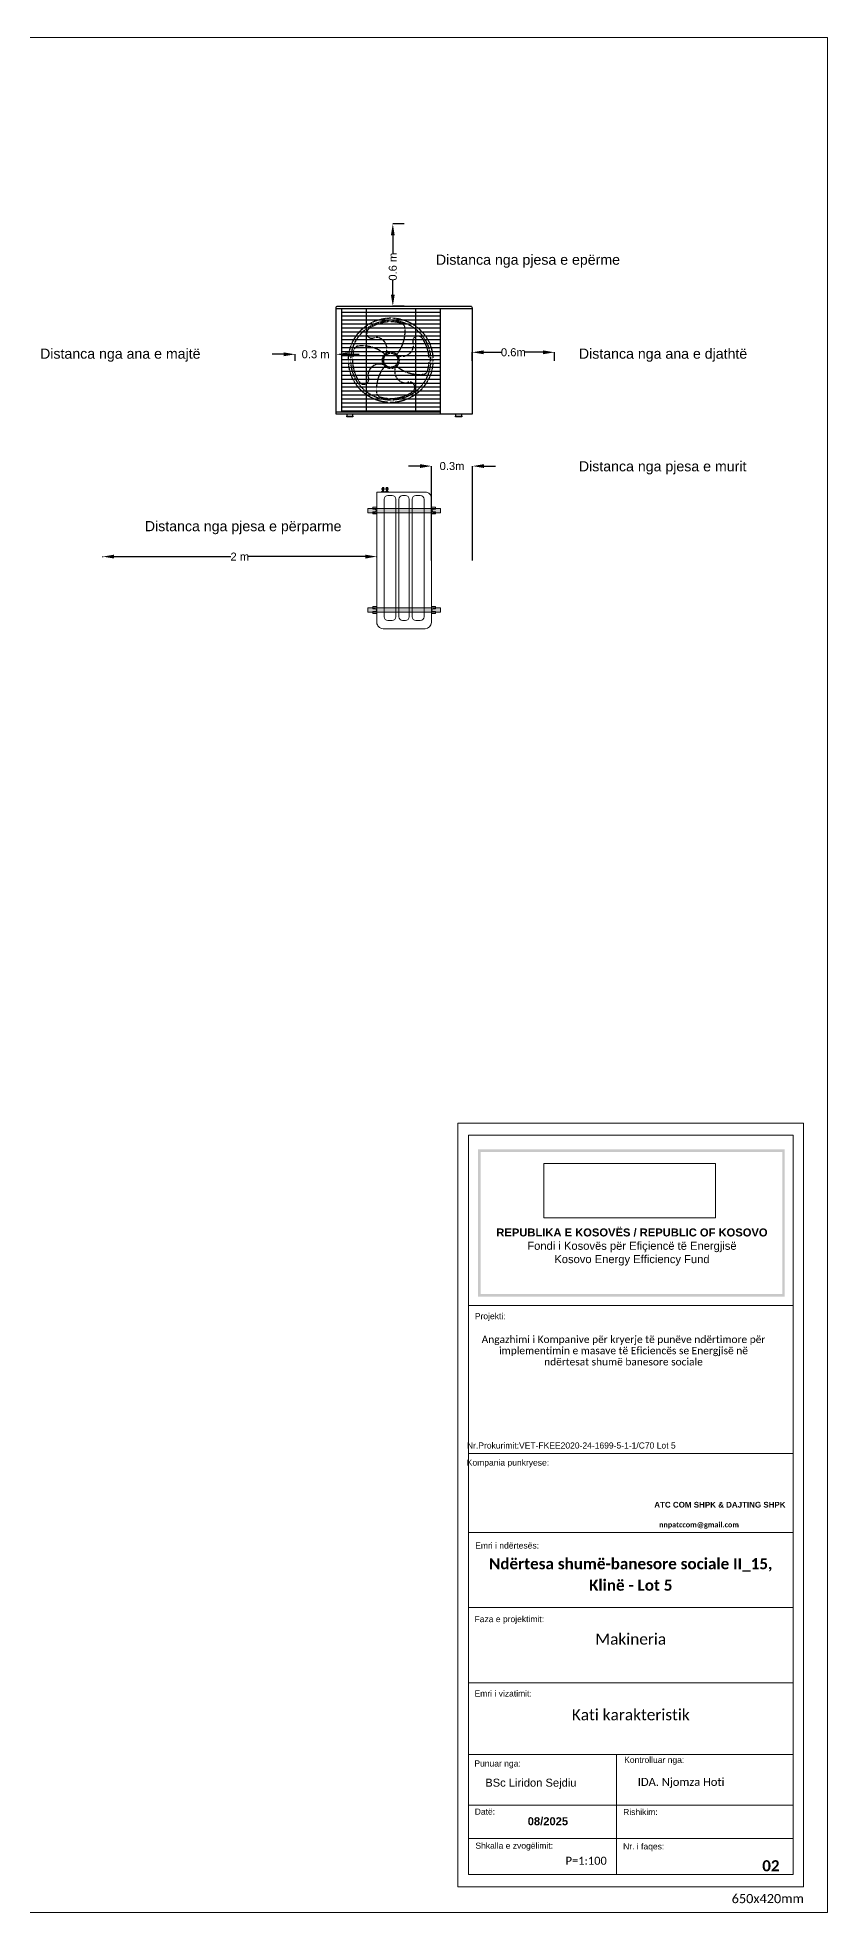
# Model space of a CAD drawing. Header units: millimetres. Extents: x 2773669 to 2919208, y -67651 to -3984.
# Drawn here: x 2837769 to 2855058, y -67651 to -26651 of the extents above; entities that cross this region are included whole.
import ezdxf

# ---------------------------------------------------------------- set-up
doc = ezdxf.new("R2010")
doc.units = ezdxf.units.MM
doc.header["$MEASUREMENT"] = 0
doc.header["$XCLIPFRAME"] = 0
doc.linetypes.add('AC-HIDDEN2', pattern=[0.1875, 0.125, -0.0625])
for name, color, linetype, lineweight in [('Annotation - Text_Pen_No__1', 7, 'Continuous', 0), ('Condensate Pipe', 5, 'Continuous', 5), ('Dimensioning - General_Pen_No__41', 7, 'Continuous', 0), ('Exterior walls_Pen_No__1', 7, 'Continuous', 5), ('Liquid Pipe', 14, 'Continuous', 5), ('Shell - Roof_Pen_No__1', 7, 'Continuous', 0), ('Shell - Roof_Pen_No__21', 7, 'Continuous', 0)]:
    doc.layers.add(name, color=color, linetype=linetype, lineweight=lineweight)
for name, color, linetype, lineweight, true_color in [('Annotation - Text_Pen_No__61', 7, 'Continuous', 0, 0x6a6a6a), ('Exterior walls_Pen_No__119', 7, 'Continuous', 5, 0xdecbcb), ('Shell - Roof_Pen_No__61', 7, 'Continuous', 0, 0x6a6a6a), ('Structural - Bearing_Pen_No__86', 7, 'Continuous', 0, 0x5555ff)]:
    doc.layers.add(name, color=color, linetype=linetype, lineweight=lineweight, true_color=true_color)
doc.layers.add('Drawing & Figure', color=7, linetype='Continuous')
doc.layers.add('PDF2_Text', color=7, linetype='Continuous')
doc.styles.add('GENERATED_STYLE_1', font='arial.ttf')
doc.styles.add('GENERATED_STYLE_2', font='calibrib.ttf')
doc.styles.add('GENERATED_STYLE_3', font='calibri.ttf')
doc.styles.add('GENERATED_STYLE_4', font='arialbd.ttf')
doc.styles.add('GENERATED_STYLE_5', font='calibril.ttf')
doc.styles.add('PDF Arial', font='arial.ttf')
doc.dimstyles.get("Standard").update_dxf_attribs({"dimtxt": 175, "dimasz": 250, "dimexe": 0.18, "dimexo": 0.0625, "dimgap": 0.09, "dimtad": 0, "dimtoh": 1, "dimdec": 4, "dimzin": 0, "dimdsep": 46, "dimtxsty": 'Standard', "dimcen": 0.09, "dimadec": 0, "dimazin": 0, "dimtfac": 1, "dimtdec": 4, "dimtofl": 0, "dimtmove": 0, "dimatfit": 3, "dimfxl": 1, "dimtolj": 1, "dimtzin": 0, "dimarcsym": 0})
picture_1 = doc.add_image_def('image1.png', size_in_pixel=(354, 134))

# ---------------------------------------------------------------- blocks, each defined once
blk = doc.blocks.new('38LF-020DX-F')
h = blk.add_hatch()
h.set_pattern_fill('LINE', color=251, scale=10)
h.set_pattern_definition([(0, (-17078.99, 144.722), (0, 31.75), [])])
h.paths.add_polyline_path([(290, -20), (91, -20), (91, -849), (290, -849)])
h.paths.add_polyline_path([(91, -20), (-108, -20), (-108, -849), (91, -849)])
h.paths.add_polyline_path([(-108, -20), (-307, -20), (-307, -849), (-108, -849)])
h.paths.add_polyline_path([(-307, -20), (-506, -20), (-506, -849), (-307, -849)])
at = {"color": 8}
for p, q in [((-548, -20), (547, -20)), ((-506, -20), (-506, -849)), ((-307, -20), (-307, -849)), ((91, -20), (91, -849)), ((290, -20), (290, -869)), ((-548, -849), (290, -849))]:
    blk.add_line(p, q, dxfattribs=at)
blk.add_lwpolyline([(547, -13), (547, -869), (-548, -869), (-548, -13, -0.414214), (-534, 0), (534, 0, -0.414214)], format="xyb", close=True)
at = {"color": 251, "linetype": 'AC-HIDDEN2', "ltscale": 0.5}
for points in [[(-60, -387, 0.212352), (5, -168, 0.286266), (-23, -138, 0.225455), (-284, -181, 0.992892), (-236, -251, -0.552685), (-146, -380)], [(-61, -482, 0.212352), (158, -547, 0.286266), (189, -520, 0.225455), (146, -259, 0.992892), (76, -306, -0.552685), (-53, -396)], [(-155, -387, 0.212352), (-374, -322, 0.286266), (-404, -349, 0.225455), (-361, -610, 0.992892), (-292, -563, -0.552685), (-163, -473)], [(-155, -482, 0.212352), (-221, -701, 0.286266), (-193, -731, 0.225455), (68, -688, 0.992892), (21, -618, -0.552685), (-69, -489)]]:
    blk.add_lwpolyline(points, format="xyb", dxfattribs=at)
for points in [[(-463, -885), (-413, -885), (-413, -869), (-463, -869)], [(-463, -885), (-413, -885), (-413, -890), (-463, -890)], [(413, -885), (463, -885), (463, -869), (413, -869)], [(413, -885), (463, -885), (463, -890), (413, -890)]]:
    blk.add_lwpolyline(points, close=True)
for radius in [340, 57.1]:
    blk.add_circle((-108, -435), radius, dxfattribs=at)
at = {"color": 9, "linetype": 'AC-HIDDEN2', "ltscale": 0.5}
for radius in [321, 67.1]:
    blk.add_circle((-108, -435), radius, dxfattribs=at)
blk = doc.blocks.new('Nj. J 24 kBtu')
at = {"layer": 'Exterior walls_Pen_No__119', "linetype": 'Continuous', "lineweight": 0, "true_color": 0xeee4e4}
for points in [[(-262, 66), (-293, 66), (-293, -462), (-262, -462)], [(462, 66), (432, 66), (432, -462), (462, -462)]]:
    blk.add_hatch(color=254, dxfattribs=at).paths.add_polyline_path(points)
at = {"color": 3, "lineweight": 13}
for p, q in [((-368, 1), (582, 1)), ((582, 1), (582, -352)), ((-413, -352), (-413, -44)), ((537, -397), (-368, -397))]:
    blk.add_line(p, q, dxfattribs=at)
at = {"color": 3}
for points in [[(-252, 1), (-252, 31), (-268, 31), (-268, 14, -1), (-287, 14), (-287, 31), (-302, 31), (-302, 1)], [(423, 1), (423, 31), (439, 31), (439, 14, 1), (457, 14), (457, 31), (473, 31), (473, 1)], [(582, -34), (586, -34, -0.414214), (589, -37), (589, -50, -0.414214), (586, -53), (582, -53)], [(582, -63), (586, -63, -0.414214), (589, -66), (589, -79, -0.414214), (586, -82), (582, -82)], [(-252, -397), (-252, -427), (-268, -427), (-268, -410, 1), (-287, -410), (-287, -427), (-302, -427), (-302, -397)], [(423, -397), (423, -427), (439, -427), (439, -410, -1), (457, -410), (457, -427), (473, -427), (473, -397)]]:
    blk.add_lwpolyline(points, format="xyb", dxfattribs=at)
for points in [[(-354, -111, 0.414214), (-327, -138), (531, -138, 0.414214), (558, -111), (558, -79, 0.414214), (531, -52), (-327, -52, 0.414214), (-354, -79)], [(608, -39), (614, -39, -0.414214), (617, -42), (617, -46, -0.414214), (614, -49), (608, -49)], [(608, -68), (614, -68, -0.414214), (617, -71), (617, -75, -0.414214), (614, -78), (608, -78)], [(-354, -187, -0.414214), (-327, -160), (531, -160, -0.414214), (558, -187), (558, -208, -0.414214), (531, -235), (-327, -235, -0.414214), (-354, -208)], [(-354, -316), (-354, -284, -0.414214), (-327, -257), (531, -257, -0.414214), (558, -284), (558, -316, -0.414214), (531, -343), (-327, -343, -0.414214)]]:
    blk.add_lwpolyline(points, format="xyb", close=True, dxfattribs=at)
for points in [[(589, -40), (601, -40), (601, -48), (589, -48)], [(589, -69), (601, -69), (601, -77), (589, -77)], [(601, -36), (608, -36), (608, -52), (601, -52)], [(601, -65), (608, -65), (608, -81), (601, -81)]]:
    blk.add_lwpolyline(points, close=True, dxfattribs=at)
at = {"color": 3, "lineweight": 13}
for centre, start, end in [((-368, -44), 90, 180), ((-368, -352), 180, 270), ((537, -352), 270, 0)]:
    blk.add_arc(centre, 45, start, end, dxfattribs=at)
at = {"layer": 'Exterior walls_Pen_No__1', "color": 7, "linetype": 'Continuous', "lineweight": 5, "flags": 128}
for points in [[(-262, 66), (-262, -462), (-293, -462), (-293, 66)], [(462, 66), (462, -462), (432, -462), (432, 66)]]:
    blk.add_lwpolyline(points, close=True, dxfattribs=at)
blk = doc.blocks.new('*D84')
at = {"layer": 'Condensate Pipe', "color": 0, "lineweight": -2, "transparency": 16777216}
for p, q in [((2847282, -33725), (2847282, -33535)), ((2847532, -33535), (2847923, -33535)), ((2848832, -33535), (2848441, -33535)), ((2849082, -33725), (2849082, -33535))]:
    blk.add_line(p, q, dxfattribs=at)
at = {"layer": 'Condensate Pipe', "color": 0, "transparency": 16777216}
for points in [[(2847532, -33493), (2847532, -33577), (2847282, -33535)], [(2848832, -33493), (2848832, -33577), (2849082, -33535)]]:
    blk.add_solid(points, dxfattribs=at)
at = {"layer": 'Defpoints', "color": 0, "transparency": 16777216}
for p in [(2849082, -33535), (2847282, -33725), (2849082, -33725)]:
    blk.add_point(p, dxfattribs=at)
at = {"layer": 'Condensate Pipe', "color": 0, "lineweight": 13, "transparency": 16777216, "insert": (2848182, -33535), "char_height": 175, "width": 258.34, "attachment_point": 5, "style": 'PDF Arial'}
blk.add_mtext('\\A1;0.6m', dxfattribs=at)
blk = doc.blocks.new('*D80')
at = {"layer": 'Condensate Pipe', "color": 0, "lineweight": -2, "transparency": 16777216}
for p, q in [((2845794, -30726), (2845545, -30726)), ((2845545, -30976), (2845545, -31370)), ((2845545, -32276), (2845545, -31956)), ((2845794, -32526), (2845545, -32526))]:
    blk.add_line(p, q, dxfattribs=at)
at = {"layer": 'Condensate Pipe', "color": 0, "transparency": 16777216}
for points in [[(2845503, -30976), (2845586, -30976), (2845545, -30726)], [(2845503, -32276), (2845586, -32276), (2845545, -32526)]]:
    blk.add_solid(points, dxfattribs=at)
at = {"layer": 'Defpoints', "color": 0, "transparency": 16777216}
for p in [(2845794, -30726), (2845545, -32526), (2845794, -32526)]:
    blk.add_point(p, dxfattribs=at)
at = {"layer": 'Condensate Pipe', "color": 0, "lineweight": 13, "transparency": 16777216, "insert": (2845545, -31663), "char_height": 175, "width": 811.79, "attachment_point": 5, "rotation": 90, "style": 'PDF Arial'}
blk.add_mtext('\\A1;0.6 m', dxfattribs=at)
blk = doc.blocks.new('*D81')
at = {"layer": 'Condensate Pipe', "color": 0, "lineweight": -2, "transparency": 16777216}
for p, q in [((2843156, -33579), (2842906, -33579)), ((2843406, -33725), (2843406, -33579)), ((2844306, -33725), (2844306, -33579)), ((2844556, -33579), (2844806, -33579))]:
    blk.add_line(p, q, dxfattribs=at)
at = {"layer": 'Condensate Pipe', "color": 0, "transparency": 16777216}
for points in [[(2843156, -33537), (2843156, -33621), (2843406, -33579)], [(2844556, -33537), (2844556, -33621), (2844306, -33579)]]:
    blk.add_solid(points, dxfattribs=at)
at = {"layer": 'Defpoints', "color": 0, "transparency": 16777216}
for p in [(2843406, -33579), (2843406, -33725), (2844306, -33725)]:
    blk.add_point(p, dxfattribs=at)
at = {"layer": 'Condensate Pipe', "color": 0, "lineweight": 13, "transparency": 16777216, "insert": (2843856, -33579), "char_height": 175, "width": 1539.38, "attachment_point": 5, "style": 'PDF Arial'}
blk.add_mtext('\\A1;0.3 m', dxfattribs=at)
blk = doc.blocks.new('*D82')
at = {"layer": 'Condensate Pipe', "color": 0, "lineweight": -2, "transparency": 16777216}
for p, q in [((2846141, -36023), (2845891, -36023)), ((2846391, -38085), (2846391, -36023)), ((2847291, -38085), (2847291, -36023)), ((2847541, -36023), (2847791, -36023))]:
    blk.add_line(p, q, dxfattribs=at)
at = {"layer": 'Condensate Pipe', "color": 0, "transparency": 16777216}
for points in [[(2846141, -35981), (2846141, -36065), (2846391, -36023)], [(2847541, -35981), (2847541, -36065), (2847291, -36023)]]:
    blk.add_solid(points, dxfattribs=at)
at = {"layer": 'Defpoints', "color": 0, "transparency": 16777216}
for p in [(2847291, -36023), (2846391, -38085), (2847291, -38085)]:
    blk.add_point(p, dxfattribs=at)
at = {"layer": 'Condensate Pipe', "color": 0, "lineweight": 13, "transparency": 16777216, "insert": (2846841, -36023), "char_height": 175, "attachment_point": 5, "style": 'PDF Arial'}
blk.add_mtext('\\A1;0.3m', dxfattribs=at)
blk = doc.blocks.new('*D83')
at = {"layer": 'Condensate Pipe', "color": 0, "lineweight": -2, "transparency": 16777216}
for p, q in [((2839197, -38017), (2839197, -38002)), ((2839447, -38002), (2842004, -38002)), ((2844947, -38002), (2842389, -38002)), ((2845197, -38017), (2845197, -38002))]:
    blk.add_line(p, q, dxfattribs=at)
at = {"layer": 'Condensate Pipe', "color": 0, "transparency": 16777216}
for points in [[(2839447, -37960), (2839447, -38044), (2839197, -38002)], [(2844947, -37960), (2844947, -38044), (2845197, -38002)]]:
    blk.add_solid(points, dxfattribs=at)
at = {"layer": 'Defpoints', "color": 0, "transparency": 16777216}
for p in [(2839197, -38017), (2845197, -38002), (2845197, -38017)]:
    blk.add_point(p, dxfattribs=at)
at = {"layer": 'Condensate Pipe', "color": 0, "lineweight": 13, "transparency": 16777216, "insert": (2842197, -38002), "char_height": 175, "attachment_point": 5, "style": 'PDF Arial'}
blk.add_mtext('\\A1;2 m', dxfattribs=at)

msp = doc.modelspace()

# ---------------------------------------------------------------- hatches: boundary and pattern name
at = {"layer": 'Structural - Bearing_Pen_No__86', "linetype": 'Continuous', "lineweight": 0, "true_color": 0x5555ff}
for points in [[(2847411.18941, -50965.48671), (2848682.42952, -50965.48671), (2848682.42952, -51023.10471), (2847468.80741, -51023.10471), (2847468.80741, -54049.25327), (2847411.18941, -54049.25327)], [(2848021.3267, -51023.10471), (2848021.3267, -50965.48671), (2854123.09386, -50965.48671), (2854123.09386, -54049.25327), (2854065.47586, -54049.25327), (2854065.47586, -51023.10471)], [(2847411.18941, -52998.48605), (2847468.80741, -52998.48605), (2847468.80741, -54126.65003), (2848682.42952, -54126.65003), (2848682.42952, -54184.26803), (2847411.18941, -54184.26803)], [(2848021.3267, -54184.26803), (2848021.3267, -54126.65003), (2854065.47586, -54126.65003), (2854065.47586, -52998.48605), (2854123.09386, -52998.48605), (2854123.09386, -54184.26803)]]:
    msp.add_hatch(color=173, dxfattribs=at).paths.add_polyline_path(points)

# ---------------------------------------------------------------- linework, layer by layer
at = {"layer": 'Shell - Roof_Pen_No__1', "color": 7, "linetype": 'Continuous', "lineweight": 0}
for p, q in [((2846968.56651, -50390.06674), (2854534.53156, -50390.06674)), ((2846968.56651, -57613.37592), (2846968.56651, -50390.06674)), ((2854534.53156, -50390.06674), (2854534.53156, -67090.38246)), ((2847199.03851, -57613.37592), (2847199.03851, -50652.57892)), ((2847199.03851, -50652.57892), (2854304.05956, -50652.57892)), ((2854304.05956, -50652.57892), (2854304.05956, -57613.37592)), ((2854304.05956, -54377.20813), (2847199.03851, -54377.20813)), ((2847199.03851, -66819.91519), (2847199.03851, -54942.57006)), ((2854304.05956, -54942.57006), (2854304.05956, -66819.91519)), ((2854304.05956, -57613.37592), (2847199.03851, -57613.37592)), ((2854304.05956, -57613.37592), (2847199.03851, -57613.37592)), ((2854304.05956, -59341.54122), (2847199.03851, -59341.54122)), ((2854304.05956, -60983.6661), (2847199.03851, -60983.6661)), ((2854304.05956, -62625.79097), (2847199.03851, -62625.79097)), ((2854304.05956, -64198.01633), (2847199.03851, -64198.01633)), ((2850442.87616, -64198.01633), (2850442.87616, -66819.91519)), ((2854304.05956, -65305.04495), (2847199.03851, -65305.04495)), ((2854304.05956, -66032.89849), (2847199.03851, -66032.89849)), ((2854304.05956, -66819.91519), (2847199.03851, -66819.91519)), ((2854534.53156, -67090.38246), (2846968.56651, -67090.38246))]:
    msp.add_line(p, q, dxfattribs=at)
at = {"layer": 'Shell - Roof_Pen_No__21', "color": 7, "linetype": 'Continuous', "lineweight": 0}
for p, q in [((2795057.57868, -26651.28487), (2855057.57868, -26651.28487)), ((2855057.57868, -67651.28487), (2855057.57868, -26651.28487)), ((2795057.57868, -67651.28487), (2855057.57868, -67651.28487))]:
    msp.add_line(p, q, dxfattribs=at)
at = {"layer": 'Shell - Roof_Pen_No__61', "color": 251, "linetype": 'Continuous', "lineweight": 0, "true_color": 0x6a6a6a}
msp.add_line((2846968.56651, -67090.38246), (2846968.56651, -54942.57006), dxfattribs=at)

# ---------------------------------------------------------------- block references
at = {"xscale": 2.717662499999999, "yscale": 2.717662499999999, "zscale": 2.717662499999999}
msp.add_blockref('38LF-020DX-F', (2845793.78774, -32526.06906), dxfattribs=at)
at = {"layer": 'Liquid Pipe', "lineweight": 13, "xscale": 3, "yscale": 3, "zscale": 3, "rotation": 89.99999999999999}
msp.add_blockref('Nj. J 24 kBtu', (2845199.06107, -38339.65255), dxfattribs=at)

# ---------------------------------------------------------------- texts
at = {"layer": 'Annotation - Text_Pen_No__1', "color": 7}
for s, style, p in [('IDA. Njomza Hoti', 'GENERATED_STYLE_3', (2850906.01573, -64883.1801)), ('08/2025', 'GENERATED_STYLE_4', (2848496.92739, -65743.30536))]:
    msp.add_text(s, height=175, dxfattribs=dict(at, style=style)).set_placement(p)
at = {"layer": 'Annotation - Text_Pen_No__1', "color": 7, "linetype": 'Continuous', "lineweight": 0, "attachment_point": 2}
for s, insert, char_height, style in [('\\A1;{\\pqc;\\fArial|b1|i0|c0|p34;REPUBLIKA E KOSOVËS / REPUBLIC OF KOSOVO\\P\\pqc;\\fArial|b0|i0|c0|p34;Fondi i Kosovës për Efiçiencë të Energjisë\\P\\pqc;\\fArial|b0|i0|c0|p34;Kosovo Energy Efficiency Fund\\P\\pqc;\\fArial|b1|i0|c0|p34;\\H1.042194x;}', (2850778.01285, -52693.43194), 175, 'GENERATED_STYLE_4'), ('\\A1;\\pxqc;Makineria', (2850751.54903, -61550.8261), 242.5, 'GENERATED_STYLE_3'), ('\\A1;\\pxqc;Kati karakteristik', (2850751.54903, -63205.36697), 242.5, 'GENERATED_STYLE_3'), ('\\A1;{\\pqc;\\fCalibri|b0|i0|c0|p34;P=1:100}', (2849776.46726, -66431.42538), 175, 'GENERATED_STYLE_3'), ('\\A1;\\pxqc; 02', (2853776.41539, -66508.08792), 242.5, 'GENERATED_STYLE_2')]:
    msp.add_mtext(s, dxfattribs=dict(at, insert=insert, char_height=char_height, style=style))
at = {"layer": 'Annotation - Text_Pen_No__1', "color": 7, "linetype": 'Continuous', "lineweight": 0, "insert": (2850592.81619, -55038.41302), "char_height": 160, "width": 6797.9953653, "attachment_point": 2, "line_spacing_factor": 0.919632, "style": 'GENERATED_STYLE_5'}
msp.add_mtext('\\A1;\\pxqc;Angazhimi i Kompanive për kryerje të punëve ndërtimore për implementimin e masave të Eficiencës se Energjisë në\\Pndërtesat shumë banesore sociale', dxfattribs=at)
at = {"layer": 'Annotation - Text_Pen_No__1', "color": 7, "linetype": 'Continuous', "lineweight": 5, "attachment_point": 2}
for s, insert, char_height, style in [('\\A1;\\pxqc;ATC COM SHPK & DAJTING SHPK ', (2852702.9083, -58672.16825), 125, 'GENERATED_STYLE_4'), ('\\A1;\\pxqc;BSc Liridon Sejdiu', (2848566.50822, -64724.8206), 175, 'GENERATED_STYLE_1')]:
    msp.add_mtext(s, dxfattribs=dict(at, insert=insert, char_height=char_height, style=style))
at = {"layer": 'Annotation - Text_Pen_No__1', "color": 7, "linetype": 'Continuous', "lineweight": 0, "insert": (2850751.54903, -59903.24027), "char_height": 242.5, "attachment_point": 2, "line_spacing_factor": 1.16153, "style": 'GENERATED_STYLE_2'}
msp.add_mtext('\\A1;{\\pqc;\\fCalibri|b1|i0|c0|p34;Ndërtesa shumë-banesor\\fCalibri|b1|i0|c0|p34;e\\fCalibri|b1|i0|c0|p34; \\fCalibri|b1|i0|c0|p34;s\\fCalibri|b1|i0|c0|p34;ocial\\fCalibri|b1|i0|c0|p34;e\\fCalibri|b1|i0|c0|p34; II_15, \\P\\pqc;\\fCalibri|b1|i0|c0|p34;Klinë - Lot 5}', dxfattribs=at)
at = {"layer": 'Annotation - Text_Pen_No__61', "color": 251, "linetype": 'Continuous', "lineweight": 0, "true_color": 0x6a6a6a, "insert": (2853751.09, -67247.01333), "char_height": 200, "attachment_point": 2, "style": 'GENERATED_STYLE_3'}
msp.add_mtext('\\A1;{\\pqc;\\fCalibri|b0|i0|c0|p34;650\\fCalibri|b0|i0|c0|p34;x420\\fCalibri|b0|i0|c0|p34;mm}', dxfattribs=at)
at = {"layer": 'Dimensioning - General_Pen_No__41', "color": 7, "linetype": 'Continuous', "lineweight": 0, "char_height": 133.375, "attachment_point": 7, "style": 'GENERATED_STYLE_1'}
for s, insert in [('\\A1;{\\pql;\\fArial|b0|i0|c0|p34;Projekti:}', (2847339.90819, -54717.7463)), ('\\pxql;\\A1;Nr.Prokurimit:VET-FKEE2020-24-1699-5-1-1/C70 Lot 5', (2847167.95553, -57507.98459)), ('\\A1;\\pxql;Kompania punkryese:', (2847163.3007, -57919.73387)), ('\\A1;{\\pql;\\fArial|b0|i0|c0|p34;Emri i ndërtesës:}', (2847347.5648, -59695.29527)), ('\\A1;{\\pql;\\fArial|b0|i0|c0|p34;Faza e projektimit:}', (2847333.36806, -61342.27114)), ('\\A1;{\\pql;\\fArial|b0|i0|c0|p34;Emri i vizatimit:}', (2847333.83314, -62930.54809)), ('\\A1;{\\pql;\\fArial|b0|i0|c0|p34;Punuar nga:}', (2847329.67284, -64499.11005)), ('\\A1;{\\pql;\\fArial|b0|i0|c0|p34;Kontrolluar nga:}', (2850607.30975, -64420.39724)), ('\\A1;{\\pql;\\fArial|b0|i0|c0|p34;Datë:}', (2847337.67821, -65513.89637)), ('\\A1;{\\pql;\\fArial|b0|i0|c0|p34;Rishikim:}', (2850585.51617, -65522.11795)), ('\\A1;{\\pql;\\fArial|b0|i0|c0|p34;Shkalla e zvogëlimit:}', (2847352.51243, -66296.4986)), ('\\A1;{\\pql;\\fArial|b0|i0|c0|p34;Nr. i faqes:}', (2850584.33173, -66312.09549))]:
    msp.add_mtext(s, dxfattribs=dict(at, insert=insert))
at = {"layer": 'Dimensioning - General_Pen_No__41', "color": 7, "linetype": 'Continuous', "lineweight": 5, "insert": (2851372.95637, -59259.37733), "char_height": 115, "attachment_point": 7, "line_spacing_factor": 0.922253, "style": 'GENERATED_STYLE_1'}
msp.add_mtext('\\A1;\\pxql,t6.4112,13.191,20.438,28.538;{\\fCalibri|b1|i0|c0|p34;nnpatccom@gmail.com}', dxfattribs=at)
at = {"layer": 'PDF2_Text', "char_height": 221.6325204, "attachment_point": 7, "style": 'PDF Arial'}
for s, insert in [('Distanca nga pjesa e epërme', (2846489.20495, -31687.10583)), ('Distanca nga ana e majtë', (2837826.23485, -33741.9732)), ('Distanca nga ana e djathtë', (2849617.02708, -33741.9732)), ('Distanca nga pjesa e murit', (2849617.02708, -36205.22974)), ('Distanca nga pjesa e përparme', (2840118.84321, -37513.79999))]:
    msp.add_mtext(s, dxfattribs=dict(at, insert=insert))

# ---------------------------------------------------------------- dimensions: what is measured, and where the dimension line sits
at = {"layer": 'Condensate Pipe', "color": 7, "lineweight": 13}
dim = msp.add_linear_dim(base=(2845544.73789, -32526.06906), p1=(2845793.78774, -30726.06906), p2=(2845793.78774, -32526.06906), angle=90, text='0.6 m', dimstyle='Standard', override={"dimtxsty": 'PDF Arial'}, dxfattribs=at)
dim.commit()
dim.dimension.update_dxf_attribs({"geometry": '*D80', "text_midpoint": (2845544.73789, -31663.17715), "dimtype": 160})
at = {"layer": 'Condensate Pipe', "color": 0, "lineweight": 13}
for base, p1, p2, text, picture, middle in [((2843405.86752, -33578.99145), (2844305.86752, -33724.8335), (2843405.86752, -33724.8335), '0.3 m', '*D81', (2843855.86752, -33578.99145)), ((2849081.70796, -33534.88648), (2847281.70796, -33724.8335), (2849081.70796, -33724.8335), '0.6m', '*D84', (2848181.70796, -33534.88648)), ((2847290.78774, -36023.10076), (2846390.78774, -38084.95431), (2847290.78774, -38084.95431), '0.3m', '*D82', (2846840.78774, -36023.10076))]:
    dim = msp.add_linear_dim(base=base, p1=p1, p2=p2, text=text, dimstyle='Standard', override={"dimtxsty": 'PDF Arial'}, dxfattribs=at)
    dim.commit()
    dim.dimension.update_dxf_attribs({"geometry": picture, "text_midpoint": middle})
dim = msp.add_linear_dim(base=(2845196.78774, -38002.16422), p1=(2839196.78774, -38017.45431), p2=(2845196.78774, -38017.45431), text='2 m', dimstyle='Standard', override={"dimtxsty": 'PDF Arial'}, dxfattribs=at)
dim.commit()
dim.dimension.update_dxf_attribs({"geometry": '*D83', "text_midpoint": (2842196.78774, -38002.16422), "dimtype": 160})

# ---------------------------------------------------------------- pictures from other files: only their frames are drawn
at = {"layer": 'Drawing & Figure', "linetype": 'Continuous', "lineweight": 0}
image = msp.add_image(picture_1, insert=(2848850.56721, -52458.18716), size_in_units=(3758.6881, 1183.97917), dxfattribs=at)
image.set_boundary_path([(-0.5, -0.5), (353.5, 133.5)])

doc.saveas('drawing.dxf')
